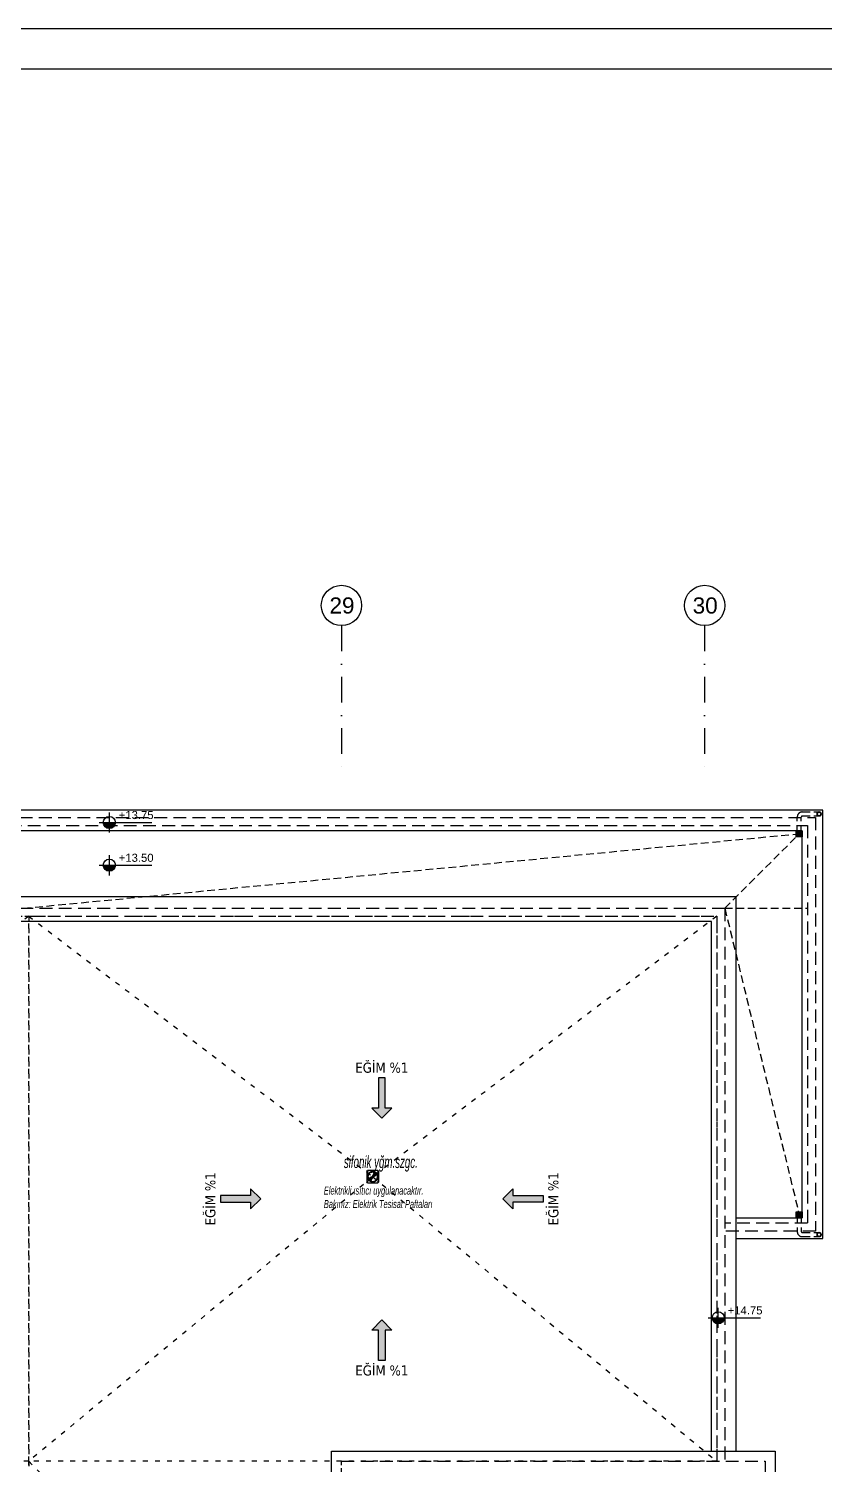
# Model space of a CAD drawing. Header units: centimetres. Extents: x 372964 to 529194, y 28783 to 59011.
# Drawn here: x 399025 to 400996, y 35455 to 39011 of the extents above; entities that cross this region are included whole.
import ezdxf
from ezdxf.enums import TextEntityAlignment as Align

# ---------------------------------------------------------------- set-up
doc = ezdxf.new("R2010")
doc.units = ezdxf.units.CM
for name, pattern in [('ACAD_ISO03W100', [30, 12, -18]), ('DASHDOT', [25.4, 12.7, -6.35, 0, -6.35]), ('HIDDEN', [9.525, 6.35, -3.175])]:
    doc.linetypes.add(name, pattern=pattern)
doc.layers.get('0').update_dxf_attribs({"lineweight": 9})
for name, color, linetype, lineweight in [('0-KRCN-MİMARİ-220526', 8, 'Continuous', 9), ('0-KRCN-SHT-YAZI-ÇAP-PİSSU', 41, 'Continuous', 30), ('0-KRCN-Z-ANTET', 71, 'Continuous', 30), ('0-MEK-SHT-aa YAĞMURSUYUBORUSU-100', 3, 'PISSU_LINE50', 35), ('GEB-BEZUG', 8, 'Continuous', 25)]:
    doc.layers.add(name, color=color, linetype=linetype, lineweight=lineweight)
for name, color, linetype in [('AS_GOR', 8, 'Continuous'), ('AS_OLC_AKS', 8, 'Continuous'), ('AS_SMB_KOT', 8, 'Continuous'), ('AS_TA_HIDDEN', 8, 'HIDDEN'), ('AS_TES_SUZGEC', 171, 'Continuous'), ('AS_YAZI_EGIM', 8, 'Continuous')]:
    doc.layers.add(name, color=color, linetype=linetype)
doc.styles.add('_yazı-50', font='arial.ttf')
doc.styles.add('MUF', font='isocpeur.ttf')
doc.styles.add('TAHOMA', font='tahoma.ttf')
doc.styles.add('ÇAP-2', font='ARIALNBI.TTF')
doc.linetypes.add('PISSU_LINE50', pattern='A,50,-10,["C",MUF,S=10,R=0,X=1,Y=-5],0', length=60)

# ---------------------------------------------------------------- blocks, each defined once
blk = doc.blocks.new('axis baloon')
blk.add_circle((0, 0), 50)
at = {"style": '_yazı-50'}
blk.add_attdef('AXE', text='', height=40, dxfattribs=at).set_placement((0, 0), align=Align.MIDDLE_CENTER)
blk = doc.blocks.new('Aks_P')
at = {"layer": 'AS_OLC_AKS', "linetype": 'DASHDOT', "ltscale": 5}
for points in [[(21720, 750), (21720, 400)], [(22620, 750), (22620, 400)]]:
    blk.add_lwpolyline(points, dxfattribs=at)
at = {"layer": 'AS_OLC_AKS'}
ref = blk.add_blockref('axis baloon', (21720, 800), dxfattribs=at)
ref.add_attrib('AXE', '29', dxfattribs={"layer": '0', "height": 40, "style": '_yazı-50'}).set_placement((21721.3, 800), align=Align.MIDDLE_CENTER)
ref = blk.add_blockref('axis baloon', (22620, 800), dxfattribs=at)
ref.add_attrib('AXE', '30', dxfattribs={"layer": '0', "height": 40, "style": '_yazı-50'}).set_placement((22621.3, 800), align=Align.MIDDLE_CENTER)
blk = doc.blocks.new('STR_R')
at = {"layer": 'AS_TA_HIDDEN', "linetype": 'HIDDEN', "ltscale": 5}
blk.add_line((22550, 50), (22550, -1320), dxfattribs=at)
for points in [[(18850, 50), (18850, 275), (22775, 275), (22775, -750), (22550, -750)], [(18870, 50), (18870, 255), (22755, 255), (22755, -730), (22550, -730)], [(13840, -225), (14375, -225), (14375, 50), (22550, 50)], [(13840, -245), (14395, -245), (14395, 30), (22530, 30), (22530, -1320)]]:
    blk.add_lwpolyline(points, dxfattribs=at)
blk.add_lwpolyline([(21600, -1320), (22650, -1320), (22650, -1750), (21600, -1750)], close=True, dxfattribs=at)
blk = doc.blocks.new('OPK-03-1_RD')
at = {"layer": 'AS_GOR'}
for points in [[(22578, -768), (22793, -768), (22793, 293), (18832, 293), (18832, 78)], [(22578, -717), (22742, -717), (22742, 242), (18883, 242), (18883, 78)], [(22578, -1295), (22578, 78), (14347, 78), (14347, -197), (13868, -197)], [(22517, -1295), (22517, 17), (14408, 17), (14408, -258), (13868, -258)]]:
    blk.add_lwpolyline(points, dxfattribs=at)
blk.add_lwpolyline([(21575, -1775), (21575, -1295), (22675, -1295), (22675, -1775)], close=True, dxfattribs=at)
blk.add_blockref('STR_R', (0, 0))
at = {"layer": 'AS_OLC_AKS'}
blk.add_blockref('Aks_P', (-120, 0), dxfattribs=at)
blk = doc.blocks.new('Einfügepunkt')
at = {"layer": 'GEB-BEZUG'}
for p, q in [((-1, -1), (1, 1)), ((-1, 1), (1, -1))]:
    blk.add_line(p, q, dxfattribs=at)
blk = doc.blocks.new('sifonik-suzgec')
at = {"layer": 'AS_TES_SUZGEC', "ltscale": 25}
for p, q in [((-15, 13), (-13, 15)), ((-15, 13), (-15, -13)), ((-12.9, 0.2), (-13.1, 0)), ((13, 15), (-13, 15)), ((-12.9, 0.2), (-12.2, 0.2)), ((-12.4, 3.5), (-12.6, 3.4)), ((-12.6, 3.4), (-12.5, 3.2)), ((-12.6, 3.4), (-11.9, 3.2)), ((-12.5, 3.2), (-11.8, 3)), ((-12.4, 3.5), (-11.7, 3.3)), ((-12.3, 0), (-12.2, 0.2)), ((-12.2, 0.2), (-11.8, 0.2)), ((-11.9, 3.2), (-11.7, 3.3)), ((-11.8, 3), (-11.9, 3.2)), ((-11.4, 2.9), (-11.8, 3)), ((-11.7, 3.3), (-11.3, 3.2)), ((-10.5, 1.6), (-11.7, 1.7)), ((-11.7, 1.4), (-10.6, 1.2)), ((-11.1, 6.6), (-11.3, 6.5)), ((-11.3, 6.5), (-11.3, 6.3)), ((-11.3, 6.5), (-10.7, 6.2)), ((-11.3, 6.3), (-10.6, 5.9)), ((-11.1, 6.6), (-10.4, 6.2)), ((-11, 4.3), (-9.9, 3.9)), ((-9.8, 4.2), (-10.8, 4.7)), ((-10.7, 6.2), (-10.4, 6.2)), ((-10.6, 5.9), (-10.7, 6.2)), ((-10.3, 5.7), (-10.6, 5.9)), ((-10.6, 1.2), (-10.5, 1.6)), ((-10.4, 6.2), (-10.1, 6.1)), ((-9.9, 3.9), (-9.8, 4.2)), ((-9.5, 7), (-8.5, 6.3)), ((-8.3, 6.6), (-9.3, 7.3)), ((-9.2, 9.2), (-9.2, 9)), ((-9, 9.2), (-9.2, 9.2)), ((-9.2, 9.2), (-8.7, 8.7)), ((-9.2, 9), (-8.7, 8.5)), ((-9, 9.2), (-8.5, 8.7)), ((-8.7, 8.7), (-8.5, 8.7)), ((-8.7, 8.5), (-8.7, 8.7)), ((-8.5, 8.2), (-8.7, 8.5)), ((-8.5, 8.7), (-8.2, 8.5)), ((-8.5, 6.3), (-8.3, 6.6)), ((-7.3, 9.3), (-6.6, 8.3)), ((-6.3, 8.5), (-7, 9.5)), ((-6.5, 11.3), (-6.6, 11.1)), ((-6.6, 11.1), (-6.2, 10.4)), ((-6.6, 8.3), (-6.3, 8.5)), ((-6.5, 11.3), (-6.2, 10.7)), ((-6.3, 11.3), (-6.5, 11.3)), ((-6.3, 11.3), (-5.9, 10.6)), ((-6.2, 10.7), (-5.9, 10.6)), ((-6.2, 10.4), (-6.2, 10.7)), ((-6.1, 10.1), (-6.2, 10.4)), ((-5.9, 10.6), (-5.7, 10.3)), ((-4.7, 10.8), (-4.2, 9.8)), ((-3.9, 9.9), (-4.3, 11)), ((-4.2, 9.8), (-3.9, 9.9)), ((-3.4, 12.6), (-3.5, 12.4)), ((-3.5, 12.4), (-3.3, 11.7)), ((-3.4, 12.6), (-3.2, 11.9)), ((-3.2, 12.5), (-3.4, 12.6)), ((-3.3, 11.7), (-3.2, 11.9)), ((-3.2, 11.3), (-3.3, 11.7)), ((-0.6, 0.6), (-3.3, -1.2)), ((-3.3, -1.3), (-0.5, 0.5)), ((-3.2, 12.5), (-3, 11.8)), ((-3.2, 11.9), (-3, 11.8)), ((-3, 11.8), (-2.9, 11.4)), ((-1.7, 11.7), (-1.6, 10.5)), ((-1.6, 10.5), (-1.2, 10.6)), ((-1.2, 10.6), (-1.4, 11.7)), ((1.8, 4.2), (-0.6, 0.6)), ((-0.6, 0.6), (-0.5, 0.5)), ((-0.5, 0.5), (1.8, 4.1)), ((-0.5, 0.5), (0, 0)), ((0, 13.1), (-0.2, 12.9)), ((-0.2, 12.9), (-0.2, 12.2)), ((-0.2, 12.2), (0, 12.3)), ((-0.2, 11.8), (-0.2, 12.2)), ((0, 13.1), (0, 12.3)), ((0.2, 12.9), (0, 13.1)), ((0, 12.3), (0.2, 12.2)), ((0, 0), (2.6, 2.6)), ((0, 0), (0, 0.2)), ((0.2, 12.9), (0.2, 12.2)), ((0.2, 12.2), (0.2, 11.8)), ((3.3, 1.3), (0.5, -0.5)), ((0.6, -0.6), (3.3, 1.2)), ((1.4, 11.7), (1.2, 10.6)), ((1.2, 10.6), (1.6, 10.5)), ((1.6, 10.5), (1.7, 11.7)), ((1.9, 4.3), (1.8, 4.2)), ((1.8, 4.2), (1.8, 4.1)), ((1.8, 4.2), (1.8, 4.2)), ((1.8, 4.1), (1.8, 4.2)), ((2.6, 2.6), (1.8, 4.2)), ((1.8, 4.1), (2.6, 2.6)), ((3.8, 7.3), (1.9, 4.3)), ((1.9, 4.3), (3.9, 7.2)), ((1.9, 4.2), (1.9, 4.3)), ((1.9, 4.3), (1.9, 4.2)), ((1.9, 4.3), (1.9, 4.3)), ((2.7, 2.7), (1.9, 4.3)), ((1.9, 4.2), (2.7, 2.7)), ((2.6, 2.6), (2.6, 2.6)), ((2.6, 2.6), (2.6, 2.6)), ((2.6, 2.6), (3.3, 1.3)), ((3.3, 1.3), (2.6, 2.6)), ((2.7, 2.7), (7.7, 7.7)), ((2.7, 2.7), (2.7, 2.7)), ((2.7, 2.7), (2.7, 2.7)), ((2.7, 2.7), (3.4, 1.4)), ((3.4, 1.4), (2.7, 2.7)), ((2.9, 11.4), (3, 11.8)), ((3.2, 12.5), (3, 11.8)), ((3, 11.8), (3.2, 11.9)), ((3.4, 12.6), (3.2, 11.9)), ((3.4, 12.6), (3.2, 12.5)), ((3.2, 11.9), (3.3, 11.7)), ((3.3, 11.7), (3.2, 11.3)), ((3.5, 12.4), (3.3, 11.7)), ((3.3, 1.2), (3.5, 1.3)), ((3.3, 1.3), (3.3, 1.3)), ((3.3, 1.2), (3.3, 1.3)), ((3.3, 1.3), (3.3, 1.2)), ((3.5, 12.4), (3.4, 12.6)), ((7.2, 3.9), (3.4, 1.4)), ((3.4, 1.4), (3.4, 1.4)), ((3.5, 1.3), (3.4, 1.4)), ((3.4, 1.4), (3.5, 1.3)), ((3.5, 1.3), (7.3, 3.8)), ((3.8, 7.3), (4.1, 7.7)), ((4.3, 11), (3.9, 9.9)), ((3.9, 9.9), (4.2, 9.8)), ((4.1, 7.7), (5.7, 10.3)), ((4.2, 9.8), (4.7, 10.8)), ((5.7, 10.3), (5.9, 10.5)), ((6.3, 11.3), (5.9, 10.5)), ((5.9, 10.5), (6.1, 10.6)), ((6.5, 11.3), (6.1, 10.6)), ((6.1, 10.6), (6.2, 10.3)), ((6.2, 10.3), (6.1, 10.1)), ((6.6, 11.1), (6.2, 10.3)), ((6.5, 11.3), (6.3, 11.3)), ((6.6, 11.1), (6.5, 11.3)), ((6.6, 9.8), (6.8, 9.9)), ((7.2, 9.3), (7.4, 9.5)), ((7.7, 4.1), (7.3, 3.8)), ((7.7, 9.2), (7.6, 9.1)), ((7.7, 7.7), (8.6, 8.6)), ((7.7, 4.1), (10.3, 5.7)), ((10.3, 5.8), (7.9, 4.3)), ((8.2, 8.5), (8.4, 8.6)), ((9, 9.2), (8.4, 8.6)), ((8.4, 8.6), (8.6, 8.6)), ((8.6, 8.4), (8.5, 8.2)), ((9.2, 9.2), (8.6, 8.6)), ((9.2, 9), (8.6, 8.4)), ((8.6, 8.6), (8.6, 8.4)), ((9.2, 9.2), (9, 9.2)), ((9.1, 7.6), (9.2, 7.7)), ((9.2, 9), (9.2, 9.2)), ((9.3, 7.2), (9.5, 7.4)), ((9.9, 6.8), (9.8, 6.6)), ((10.1, 6.1), (10.3, 6.2)), ((11.1, 6.6), (10.3, 6.2)), ((10.3, 6.2), (10.6, 6.1)), ((10.5, 6), (10.3, 5.8)), ((10.3, 5.7), (10.5, 5.9)), ((10.3, 5.8), (10.3, 5.7)), ((11.3, 6.3), (10.5, 5.9)), ((10.6, 6.1), (10.5, 6)), ((10.5, 5.9), (10.5, 6)), ((11.3, 6.5), (10.6, 6.1)), ((11.3, 6.5), (11.1, 6.6)), ((11.3, 6.3), (11.3, 6.5)), ((11.7, 3.3), (11.3, 3.2)), ((11.4, 2.9), (11.8, 3)), ((12.4, 3.5), (11.7, 3.3)), ((11.9, 3.2), (11.7, 3.3)), ((11.8, 3), (11.9, 3.2)), ((12.5, 3.2), (11.8, 3)), ((12.2, 0.2), (11.8, 0.2)), ((12.6, 3.4), (11.9, 3.2)), ((12.3, 0), (12.2, 0.2)), ((12.9, 0.2), (12.2, 0.2)), ((12.6, 3.4), (12.4, 3.5)), ((12.5, 3.2), (12.6, 3.4)), ((13.1, 0), (12.9, 0.2)), ((13, 15), (15, 13)), ((15, -13), (15, 13)), ((-13, -15), (-15, -13)), ((-13.1, 0), (-12.9, -0.2)), ((-13.1, 0), (-12.3, 0)), ((-13, -15), (13, -15)), ((-12.9, -0.2), (-12.2, -0.2)), ((-12.5, -3.2), (-12.6, -3.4)), ((-12.6, -3.4), (-11.9, -3.2)), ((-12.6, -3.4), (-12.4, -3.5)), ((-12.5, -3.2), (-11.8, -3)), ((-12.4, -3.5), (-11.7, -3.3)), ((-12.2, -0.2), (-12.3, 0)), ((-11.8, -0.2), (-12.2, -0.2)), ((-11.9, -3.2), (-11.8, -3)), ((-11.7, -3.3), (-11.9, -3.2)), ((-11.8, -3), (-11.4, -2.9)), ((-10.6, -1.2), (-11.7, -1.4)), ((-11.7, -1.7), (-10.5, -1.6)), ((-11.3, -3.2), (-11.7, -3.3)), ((-11.3, -6.3), (-10.5, -5.9)), ((-11.3, -6.5), (-10.6, -6.1)), ((-11.3, -6.3), (-11.3, -6.5)), ((-11.3, -6.5), (-11.1, -6.6)), ((-11.1, -6.6), (-10.3, -6.2)), ((-9.9, -3.9), (-11, -4.3)), ((-10.8, -4.7), (-9.8, -4.2)), ((-10.5, -1.6), (-10.6, -1.2)), ((-10.6, -6.1), (-10.5, -5.9)), ((-10.3, -6.2), (-10.6, -6.1)), ((-10.5, -5.9), (-10.3, -5.7)), ((-10.3, -5.7), (-7.7, -4.1)), ((-10.1, -6.1), (-10.3, -6.2)), ((-9.8, -4.2), (-9.9, -3.9)), ((-9.9, -6.8), (-9.8, -6.6)), ((-9.3, -7.2), (-9.5, -7.4)), ((-9.1, -7.6), (-9.2, -7.7)), ((-9.2, -9), (-8.6, -8.4)), ((-9.2, -9.2), (-8.6, -8.6)), ((-9.2, -9), (-9.2, -9.2)), ((-9.2, -9.2), (-9, -9.2)), ((-9, -9.2), (-8.4, -8.6)), ((-8.6, -8.6), (-7.7, -7.7)), ((-8.6, -8.4), (-8.5, -8.2)), ((-8.6, -8.6), (-8.6, -8.4)), ((-8.4, -8.6), (-8.6, -8.6)), ((-8.2, -8.5), (-8.4, -8.6)), ((-7.7, -7.7), (-2.7, -2.7)), ((-7.7, -4.1), (-7.3, -3.8)), ((-7.7, -9.2), (-7.6, -9.1)), ((-7.2, -9.3), (-7.4, -9.5)), ((-3.5, -1.3), (-7.3, -3.8)), ((-7.3, -3.9), (-3.4, -1.4)), ((-6.6, -9.8), (-6.8, -9.9)), ((-6.6, -11.1), (-6.2, -10.3)), ((-6.6, -11.1), (-6.5, -11.3)), ((-6.5, -11.3), (-6.1, -10.6)), ((-6.5, -11.3), (-6.3, -11.3)), ((-6.3, -11.3), (-5.9, -10.5)), ((-6.2, -10.3), (-6.1, -10.1)), ((-6.1, -10.6), (-6.2, -10.3)), ((-6, -10.5), (-6.1, -10.6)), ((-5.8, -10.3), (-6, -10.5)), ((-6, -10.5), (-5.9, -10.5)), ((-5.9, -10.5), (-5.7, -10.3)), ((-4.3, -7.9), (-5.8, -10.3)), ((-5.7, -10.3), (-5.8, -10.3)), ((-5.7, -10.3), (-4.1, -7.7)), ((-3.8, -7.3), (-4.1, -7.7)), ((-1.9, -4.3), (-3.9, -7.3)), ((-3.8, -7.3), (-1.9, -4.3)), ((-3.3, -1.2), (-3.5, -1.3)), ((-3.5, -1.3), (-3.4, -1.4)), ((-3.4, -1.4), (-3.5, -1.3)), ((-3.5, -12.4), (-3.3, -11.7)), ((-3.5, -12.4), (-3.4, -12.6)), ((-3.4, -1.4), (-3.4, -1.4)), ((-2.7, -2.7), (-3.4, -1.4)), ((-3.4, -1.4), (-2.7, -2.7)), ((-3.4, -12.6), (-3.2, -11.9)), ((-3.4, -12.6), (-3.2, -12.5)), ((-3.3, -1.3), (-3.3, -1.2)), ((-3.3, -1.2), (-3.3, -1.3)), ((-3.3, -1.3), (-3.3, -1.3)), ((-2.6, -2.6), (-3.3, -1.3)), ((-3.3, -1.3), (-2.6, -2.6)), ((-3.2, -11.3), (-3.3, -11.7)), ((-3.3, -11.7), (-3.2, -11.9)), ((-3.2, -11.9), (-3, -11.8)), ((-3.2, -12.5), (-3, -11.8)), ((-3, -11.8), (-2.9, -11.4)), ((-2.7, -2.7), (-2.7, -2.7)), ((-2.7, -2.7), (-1.9, -4.3)), ((-1.9, -4.2), (-2.7, -2.7)), ((-2.7, -2.7), (-2.7, -2.7)), ((-2.6, -2.6), (0, 0)), ((-2.6, -2.6), (-2.6, -2.6)), ((-2.6, -2.6), (-1.8, -4.2)), ((-1.8, -4.1), (-2.6, -2.6)), ((-2.6, -2.6), (-2.6, -2.6)), ((-1.9, -4.3), (-1.8, -4.2)), ((-1.9, -4.2), (-1.9, -4.3)), ((-1.9, -4.3), (-1.9, -4.2)), ((-1.9, -4.3), (-1.9, -4.3)), ((0.5, -0.5), (-1.8, -4.1)), ((-1.8, -4.2), (0.6, -0.6)), ((-1.8, -4.2), (-1.8, -4.1)), ((-1.8, -4.1), (-1.8, -4.2)), ((-1.8, -4.2), (-1.8, -4.2)), ((0, 0), (-0.3, 0)), ((-0.2, -11.8), (-0.2, -12.2)), ((-0.2, -12.2), (0, -12.3)), ((-0.2, -12.9), (-0.2, -12.2)), ((-0.2, -12.9), (0, -13.1)), ((0, 0), (0.5, -0.5)), ((0, 0), (0.2, 0)), ((0, 0), (0, -0.3)), ((0, -12.3), (0.2, -12.2)), ((0, -13.1), (0, -12.3)), ((0, -13.1), (0.2, -12.9)), ((0.2, -12.2), (0.2, -11.8)), ((0.2, -12.9), (0.2, -12.2)), ((0.6, -0.6), (0.5, -0.5)), ((2.9, -11.4), (3, -11.8)), ((3, -11.8), (3.2, -11.9)), ((3.2, -12.5), (3, -11.8)), ((3.3, -11.7), (3.2, -11.3)), ((3.2, -11.9), (3.3, -11.7)), ((3.4, -12.6), (3.2, -11.9)), ((3.2, -12.5), (3.4, -12.6)), ((3.5, -12.4), (3.3, -11.7)), ((3.4, -12.6), (3.5, -12.4)), ((5.7, -10.3), (5.9, -10.6)), ((5.9, -10.6), (6.2, -10.7)), ((6.3, -11.3), (5.9, -10.6)), ((6.2, -10.4), (6.1, -10.1)), ((6.2, -10.7), (6.2, -10.4)), ((6.6, -11.1), (6.2, -10.4)), ((6.5, -11.3), (6.2, -10.7)), ((6.3, -11.3), (6.5, -11.3)), ((6.5, -11.3), (6.6, -11.1)), ((8.2, -8.5), (8.5, -8.7)), ((8.7, -8.5), (8.5, -8.2)), ((8.5, -8.7), (8.7, -8.7)), ((9, -9.2), (8.5, -8.7)), ((8.7, -8.7), (8.7, -8.5)), ((9.2, -9), (8.7, -8.5)), ((9.2, -9.2), (8.7, -8.7)), ((9, -9.2), (9.2, -9.2)), ((9.2, -9.2), (9.2, -9)), ((10.1, -6.1), (10.4, -6.2)), ((10.6, -5.9), (10.3, -5.7)), ((10.4, -6.2), (10.7, -6.2)), ((11.1, -6.6), (10.4, -6.2)), ((10.7, -6.2), (10.6, -5.9)), ((11.3, -6.3), (10.6, -5.9)), ((11.3, -6.5), (10.7, -6.2)), ((11.1, -6.6), (11.3, -6.5)), ((11.3, -3.2), (11.7, -3.3)), ((11.3, -6.5), (11.3, -6.3)), ((11.8, -3), (11.4, -2.9)), ((11.7, -3.3), (11.9, -3.2)), ((12.4, -3.5), (11.7, -3.3)), ((11.8, -0.2), (12.2, -0.2)), ((11.9, -3.2), (11.8, -3)), ((12.5, -3.2), (11.8, -3)), ((12.6, -3.4), (11.9, -3.2)), ((12.2, -0.2), (12.3, 0)), ((12.9, -0.2), (12.2, -0.2)), ((13.1, 0), (12.3, 0)), ((12.4, -3.5), (12.6, -3.4)), ((12.6, -3.4), (12.5, -3.2)), ((12.9, -0.2), (13.1, 0)), ((15, -13), (13, -15))]:
    blk.add_line(p, q, dxfattribs=at)
for centre, radius in [((0, 0), 13.1), ((-12.5, 12.5), 0.3), ((12.5, 12.5), 0.3), ((-12.5, -12.5), 0.3), ((12.5, -12.5), 0.3)]:
    blk.add_circle(centre, radius, dxfattribs=at)
for centre, radius, start, end in [((0, 0), 12.9, 165.8007, 179.1993), ((0, 0), 12.6, 165.8198, 179.1802), ((0, 0), 12.9, 150.8007, 164.1993), ((0, 0), 12.6, 150.8198, 164.1802), ((0, 0), 12.1, 165.8539, 179.1461), ((0, 0), 12, 165.8607, 179.1393), ((0, 0), 11.8, 165.8753, 179.1247), ((0, 0), 11.8, 171.6247, 173.3753), ((0, 0), 12.1, 150.8539, 164.1461), ((0, 0), 12, 150.8607, 164.1393), ((0, 0), 11.8, 150.8753, 164.1247), ((0, 0), 12.9, 135.8007, 149.1993), ((0, 0), 11.8, 156.6247, 158.3753), ((0, 0), 12.6, 135.8198, 149.1802), ((0, 0), 12.1, 135.8539, 149.1461), ((0, 0), 12, 135.8607, 149.1393), ((0, 0), 11.8, 135.8753, 149.1247), ((0, 0), 11.8, 141.6247, 143.3753), ((0, 0), 12.9, 120.8007, 134.1993), ((0, 0), 12.6, 120.8198, 134.1802), ((0, 0), 12.1, 120.8539, 134.1461), ((0, 0), 12, 120.8607, 134.1393), ((0, 0), 11.8, 120.8753, 134.1247), ((0, 0), 11.8, 126.6247, 128.3753), ((0, 0), 12.9, 105.8007, 119.1993), ((0, 0), 12.6, 105.8198, 119.1802), ((0, 0), 12.1, 105.8539, 119.1461), ((0, 0), 12, 105.8607, 119.1393), ((0, 0), 11.8, 105.8753, 119.1247), ((0, 0), 11.8, 111.6247, 113.3753), ((0, 0), 12.9, 90.8007, 104.1993), ((0, 0), 12.6, 90.8198, 104.1802), ((0, 0), 12.1, 90.8539, 104.1461), ((0, 0), 12, 90.8607, 104.1393), ((0, 0), 11.8, 90.8753, 104.1247), ((0, 0), 11.8, 96.6247, 98.3753), ((0, 0), 12.9, 75.8007, 89.1993), ((0, 0), 12.6, 75.8198, 89.1802), ((0, 0), 12.1, 75.8539, 89.1461), ((0, 0), 12, 75.8607, 89.1393), ((0, 0), 11.8, 75.8753, 89.1247), ((0, 0), 11.8, 81.6247, 83.3753), ((0, 0), 11.8, 60.8753, 74.1247), ((0, 0), 12.1, 60.8539, 74.1461), ((0, 0), 12, 60.8607, 74.1393), ((0, 0), 12.6, 60.8198, 74.1802), ((0, 0), 12.9, 60.8007, 74.1993), ((5.9, 5.9), 2.58, 45, 135.7807), ((0, 0), 11.8, 66.6247, 68.3753), ((0, 0), 11.8, 45.8753, 59.1247), ((0, 0), 12.1, 45.8539, 59.1461), ((0, 0), 12, 55.6693, 59.1393), ((0, 0), 12.6, 45.8198, 59.1802), ((0, 0), 12.9, 45.8007, 59.1993), ((0, 0), 12, 52.1808, 55.6693), ((0, 0), 12, 45.8607, 50.069), ((5.9, 5.9), 2.58, 321.1789, 45), ((5.9, 5.9), 2.58, 314.2193, 321.1789), ((0, 0), 11.8, 30.8753, 44.1247), ((0, 0), 12, 39.931, 44.1393), ((0, 0), 12.1, 30.8539, 44.1461), ((0, 0), 12.6, 30.8198, 44.1802), ((0, 0), 12.9, 30.8007, 44.1993), ((0, 0), 12, 34.3307, 37.8192), ((0, 0), 12, 30.8607, 34.3307), ((0, 0), 11.8, 15.8753, 29.1247), ((0, 0), 12, 15.8607, 29.1393), ((0, 0), 12.1, 15.8539, 29.1461), ((0, 0), 12.6, 15.8198, 29.1802), ((0, 0), 12.9, 15.8007, 29.1993), ((0, 0), 11.8, 0.8753, 14.1247), ((0, 0), 12, 0.8607, 14.1393), ((0, 0), 12.1, 0.8539, 14.1461), ((0, 0), 12.6, 0.8198, 14.1802), ((0, 0), 12.9, 0.8007, 14.1993), ((0, 0), 12.9, 180.8007, 194.1993), ((0, 0), 12.6, 180.8198, 194.1802), ((0, 0), 12.9, 195.8007, 209.1993), ((0, 0), 12.1, 180.8539, 194.1461), ((0, 0), 12.6, 195.8198, 209.1802), ((0, 0), 12, 180.8607, 194.1393), ((0, 0), 11.8, 180.8753, 194.1247), ((0, 0), 11.8, 186.6247, 188.3753), ((0, 0), 12.1, 195.8539, 209.1461), ((0, 0), 12, 195.8607, 209.1393), ((0, 0), 11.8, 195.8753, 209.1247), ((0, 0), 12.9, 210.8007, 224.1993), ((0, 0), 11.8, 201.6247, 203.3753), ((0, 0), 12.6, 210.8198, 224.1802), ((0, 0), 12.1, 210.8539, 224.1461), ((0, 0), 12, 210.8607, 214.3307), ((0, 0), 11.8, 210.8753, 224.1247), ((0, 0), 12, 214.3307, 217.8192), ((0, 0), 12, 219.931, 224.1393), ((0, 0), 12.9, 225.8007, 239.1993), ((0, 0), 12.6, 225.8198, 239.1802), ((-5.9, -5.9), 2.58, 134.2193, 225), ((0, 0), 12, 225.8607, 230.069), ((0, 0), 12.1, 225.8539, 239.1461), ((0, 0), 11.8, 225.8753, 239.1247), ((-5.9, -5.9), 2.58, 225, 308.8211), ((0, 0), 12, 232.1808, 235.6693), ((0, 0), 12, 235.6693, 239.1393), ((0, 0), 12.9, 240.8007, 254.1993), ((0, 0), 12.6, 240.8198, 254.1802), ((0, 0), 12.1, 240.8539, 254.1461), ((0, 0), 12, 240.8607, 254.1393), ((0, 0), 11.8, 240.8753, 254.1247), ((-5.9, -5.9), 2.58, 308.8211, 315.7807), ((0, 0), 12.9, 255.8007, 269.1993), ((0, 0), 12.6, 255.8198, 269.1802), ((0, 0), 12.1, 255.8539, 269.1461), ((0, 0), 11.8, 255.8753, 269.1247), ((0, 0), 12, 255.8607, 269.1393), ((0, 0), 11.8, 270.8753, 284.1247), ((0, 0), 12, 270.8607, 284.1393), ((0, 0), 12.1, 270.8539, 284.1461), ((0, 0), 12.6, 270.8198, 284.1802), ((0, 0), 12.9, 270.8007, 284.1993), ((0, 0), 11.8, 285.8753, 299.1247), ((0, 0), 12, 285.8607, 299.1393), ((0, 0), 12.1, 285.8539, 299.1461), ((0, 0), 12.6, 285.8198, 299.1802), ((0, 0), 12.9, 285.8007, 299.1993), ((0, 0), 11.8, 300.8753, 314.1247), ((0, 0), 12, 300.8607, 314.1393), ((0, 0), 12.1, 300.8539, 314.1461), ((0, 0), 12.6, 300.8198, 314.1802), ((0, 0), 12.9, 300.8007, 314.1993), ((0, 0), 11.8, 315.8753, 329.1247), ((0, 0), 12, 315.8607, 329.1393), ((0, 0), 12.1, 315.8539, 329.1461), ((0, 0), 12.6, 315.8198, 329.1802), ((0, 0), 12.9, 315.8007, 329.1993), ((0, 0), 11.8, 330.8753, 344.1247), ((0, 0), 12, 330.8607, 344.1393), ((0, 0), 12.1, 330.8539, 344.1461), ((0, 0), 12.6, 330.8198, 344.1802), ((0, 0), 12.9, 330.8007, 344.1993), ((0, 0), 11.8, 345.8753, 359.1247), ((0, 0), 12, 345.8607, 359.1393), ((0, 0), 12.1, 345.8539, 359.1461), ((0, 0), 12.6, 345.8198, 359.1802), ((0, 0), 12.9, 345.8007, 359.1993)]:
    blk.add_arc(centre, radius, start, end, dxfattribs=at)
for points, knots in [([(7.7, 7.7), (7.6, 7.8), (7.5, 7.9), (7.1, 8.2), (6.8, 8.3), (6.2, 8.4), (5.9, 8.5), (5.6, 8.4), (5.4, 8.4), (5.2, 8.3), (4.7, 8.2), (4.6, 8.1), (4.3, 7.9), (4.1, 7.7), (3.9, 7.5), (3.9, 7.4), (3.8, 7.3)], [-0.783062, -0.783062, -0.783062, -0.783062, -0.634163, -0.634163, -0.192454, -0.192454, 0.106051, 0.106051, 0.106051, 0.404556, 0.404556, 0.625445, 0.625445, 0.846335, 0.846335, 0.994853, 0.994853, 0.994853, 0.994853]), ([(3.8, 7.3), (3.8, 7.3), (3.8, 7.3), (3.8, 7.3), (3.8, 7.3), (3.8, 7.3)], [0.994853329, 0.994853329, 0.994853329, 0.994853329, 0.995833954, 0.995833954, 0.996814579, 0.996814579, 0.996814579, 0.996814579]), ([(3.9, 7.3), (3.9, 7.4), (4, 7.5), (4.2, 7.7), (4.3, 7.8), (4.6, 8), (4.8, 8.1), (5.2, 8.3), (5.4, 8.3), (5.7, 8.4), (5.9, 8.4), (6.1, 8.4), (6.7, 8.3), (7.1, 8.1), (7.5, 7.8), (7.6, 7.7), (7.7, 7.7)], [-0.994853, -0.994853, -0.994853, -0.994853, -0.846335, -0.846335, -0.625445, -0.625445, -0.404556, -0.404556, -0.106051, -0.106051, -0.106051, 0.192454, 0.192454, 0.634163, 0.634163, 0.784802, 0.784802, 0.784802, 0.784802]), ([(3.9, 7.2), (3.9, 7.2), (3.9, 7.2), (3.9, 7.3), (3.9, 7.3), (3.9, 7.3)], [-0.996814579, -0.996814579, -0.996814579, -0.996814579, -0.995833954, -0.995833954, -0.994853329, -0.994853329, -0.994853329, -0.994853329]), ([(7.7, 7.7), (7.7, 7.6), (7.8, 7.5), (8, 7.2), (8.1, 7.1), (8.2, 6.7), (8.3, 6.6), (8.4, 6.1), (8.4, 5.9), (8.4, 5.7), (8.3, 5.4), (8.3, 5.2), (8, 4.6), (7.8, 4.3), (7.5, 4), (7.4, 3.9), (7.3, 3.9)], [2.356791, 2.356791, 2.356791, 2.356791, 2.50743, 2.50743, 2.728284, 2.728284, 2.949139, 2.949139, 3.247644, 3.247644, 3.247644, 3.546149, 3.546149, 3.987927, 3.987927, 4.136446, 4.136446, 4.136446, 4.136446]), ([(7.3, 3.8), (7.4, 3.9), (7.5, 3.9), (7.9, 4.3), (8.1, 4.6), (8.3, 5.2), (8.4, 5.4), (8.4, 5.6), (8.5, 5.9), (8.4, 6.2), (8.4, 6.6), (8.3, 6.8), (8.2, 7.1), (8.1, 7.3), (7.9, 7.5), (7.8, 7.6), (7.7, 7.7)], [-4.136446, -4.136446, -4.136446, -4.136446, -3.987927, -3.987927, -3.546149, -3.546149, -3.247644, -3.247644, -3.247644, -2.949139, -2.949139, -2.728284, -2.728284, -2.50743, -2.50743, -2.358531, -2.358531, -2.358531, -2.358531]), ([(7.7, 7.7), (7.7, 7.7), (7.7, 7.7), (7.7, 7.7), (7.7, 7.7), (7.7, 7.7)], [-0.1161431, -0.1161431, -0.1161431, -0.1161431, -0.0580714, -0.0580714, 0, 0, 0, 0]), ([(-7.3, -3.8), (-7.4, -3.9), (-7.5, -3.9), (-7.9, -4.3), (-8.1, -4.6), (-8.3, -5.2), (-8.4, -5.4), (-8.4, -5.6), (-8.5, -5.9), (-8.4, -6.2), (-8.4, -6.6), (-8.3, -6.8), (-8.2, -7.1), (-8.1, -7.3), (-7.9, -7.5), (-7.8, -7.6), (-7.7, -7.7)], [-4.136446, -4.136446, -4.136446, -4.136446, -3.987927, -3.987927, -3.546149, -3.546149, -3.247644, -3.247644, -3.247644, -2.949139, -2.949139, -2.728284, -2.728284, -2.50743, -2.50743, -2.358531, -2.358531, -2.358531, -2.358531]), ([(-7.7, -7.7), (-7.7, -7.6), (-7.8, -7.5), (-8, -7.2), (-8.1, -7.1), (-8.2, -6.7), (-8.3, -6.6), (-8.4, -6.1), (-8.4, -5.9), (-8.4, -5.7), (-8.3, -5.4), (-8.3, -5.2), (-8, -4.6), (-7.8, -4.3), (-7.5, -4), (-7.4, -3.9), (-7.3, -3.9)], [2.356791, 2.356791, 2.356791, 2.356791, 2.50743, 2.50743, 2.728284, 2.728284, 2.949139, 2.949139, 3.247644, 3.247644, 3.247644, 3.546149, 3.546149, 3.987927, 3.987927, 4.136446, 4.136446, 4.136446, 4.136446]), ([(-7.7, -7.7), (-7.6, -7.8), (-7.5, -7.9), (-7.1, -8.2), (-6.8, -8.3), (-6.2, -8.4), (-5.9, -8.5), (-5.6, -8.4), (-5.4, -8.4), (-5.2, -8.3), (-4.7, -8.2), (-4.6, -8.1), (-4.3, -7.9), (-4.1, -7.7), (-3.9, -7.5), (-3.9, -7.4), (-3.8, -7.3)], [-0.783062, -0.783062, -0.783062, -0.783062, -0.634163, -0.634163, -0.192454, -0.192454, 0.106051, 0.106051, 0.106051, 0.404556, 0.404556, 0.625445, 0.625445, 0.846335, 0.846335, 0.994853, 0.994853, 0.994853, 0.994853]), ([(-3.9, -7.3), (-3.9, -7.4), (-4, -7.5), (-4.2, -7.7), (-4.3, -7.8), (-4.6, -8), (-4.8, -8.1), (-5.2, -8.3), (-5.4, -8.3), (-5.7, -8.4), (-5.9, -8.4), (-6.1, -8.4), (-6.7, -8.3), (-7.1, -8.1), (-7.5, -7.8), (-7.6, -7.7), (-7.7, -7.7)], [-0.994853, -0.994853, -0.994853, -0.994853, -0.846335, -0.846335, -0.625445, -0.625445, -0.404556, -0.404556, -0.106051, -0.106051, -0.106051, 0.192454, 0.192454, 0.634163, 0.634163, 0.784802, 0.784802, 0.784802, 0.784802]), ([(-7.7, -7.7), (-7.7, -7.7), (-7.7, -7.7), (-7.7, -7.7), (-7.7, -7.7), (-7.7, -7.7)], [0, 0, 0, 0, 0.0580714, 0.0580714, 0.1161431, 0.1161431, 0.1161431, 0.1161431]), ([(-3.9, -7.3), (-3.9, -7.3), (-3.9, -7.3), (-3.9, -7.3), (-3.9, -7.3), (-3.9, -7.3)], [-0.996814579, -0.996814579, -0.996814579, -0.996814579, -0.995833954, -0.995833954, -0.994853329, -0.994853329, -0.994853329, -0.994853329]), ([(-3.8, -7.3), (-3.8, -7.3), (-3.8, -7.3), (-3.8, -7.3), (-3.8, -7.3), (-3.8, -7.3)], [0.994853329, 0.994853329, 0.994853329, 0.994853329, 0.995833954, 0.995833954, 0.996814579, 0.996814579, 0.996814579, 0.996814579])]:
    blk.add_open_spline(points, degree=3, knots=knots, dxfattribs=at)
for points in [[(7.3, 3.9), (7.3, 3.9), (7.2, 3.9), (7.2, 3.9)], [(7.3, 3.8), (7.3, 3.8), (7.3, 3.8), (7.3, 3.8)], [(-7.3, -3.8), (-7.3, -3.8), (-7.3, -3.8), (-7.3, -3.8)], [(-7.3, -3.9), (-7.3, -3.9), (-7.3, -3.9), (-7.3, -3.9)]]:
    blk.add_open_spline(points, degree=3, dxfattribs=at)
at = {"ltscale": 25, "xscale": 0.1000000000000008, "yscale": 0.1000000000000008, "zscale": 0.1000000000000008}
blk.add_blockref('Einfügepunkt', (0, 0), dxfattribs=at)
at = {"layer": '0-KRCN-SHT-YAZI-ÇAP-PİSSU', "insert": (-71.5, 51.4), "char_height": 30, "width": 490.477, "attachment_point": 1, "style": 'ÇAP-2'}
blk.add_mtext('{\\W0.7;sifonik yğm.szgc.}', dxfattribs=at)
blk = doc.blocks.new('*U193')
at = {"transparency": 33554559}
blk.add_hatch(color=256, dxfattribs=at).paths.add_polyline_path([(0, 0), (25, -25), (8.5, -25), (8.5, -100), (-8.5, -100), (-8.5, -25), (-25, -25)])
at = {"linetype": 'Continuous'}
blk.add_lwpolyline([(0, 0), (25, -25), (8.5, -25), (8.5, -100), (-8.5, -100), (-8.5, -25), (-25, -25)], close=True, dxfattribs=at)
at = {"linetype": 'Continuous', "style": 'TAHOMA'}
blk.add_attdef('EGIM', text='', height=25, dxfattribs=at).set_placement((0, -125), align=Align.MIDDLE_CENTER)
blk = doc.blocks.new('*U194')
at = {"transparency": 33554559}
blk.add_hatch(color=256, dxfattribs=at).paths.add_polyline_path([(0, 0), (25, 25), (25, 8.5), (100, 8.5), (100, -8.5), (25, -8.5), (25, -25)])
at = {"linetype": 'Continuous'}
blk.add_lwpolyline([(0, 0), (25, 25), (25, 8.5), (100, 8.5), (100, -8.5), (25, -8.5), (25, -25)], close=True, dxfattribs=at)
at = {"linetype": 'Continuous', "style": 'TAHOMA'}
blk.add_attdef('EGIM', text='', height=25, rotation=90, dxfattribs=at).set_placement((125, 0), align=Align.MIDDLE_CENTER)
blk = doc.blocks.new('*U195')
at = {"transparency": 33554559}
blk.add_hatch(color=256, dxfattribs=at).paths.add_polyline_path([(0, 0), (25, 25), (8.5, 25), (8.5, 100), (-8.5, 100), (-8.5, 25), (-25, 25)])
at = {"linetype": 'Continuous'}
blk.add_lwpolyline([(0, 0), (25, 25), (8.5, 25), (8.5, 100), (-8.5, 100), (-8.5, 25), (-25, 25)], close=True, dxfattribs=at)
at = {"linetype": 'Continuous', "style": 'TAHOMA'}
blk.add_attdef('EGIM', text='', height=25, dxfattribs=at).set_placement((0, 125), align=Align.MIDDLE_CENTER)
blk = doc.blocks.new('*U196')
at = {"transparency": 33554559}
blk.add_hatch(color=256, dxfattribs=at).paths.add_polyline_path([(0, 0), (-25, 25), (-25, 8.5), (-100, 8.5), (-100, -8.5), (-25, -8.5), (-25, -25)])
at = {"linetype": 'Continuous'}
blk.add_lwpolyline([(0, 0), (-25, 25), (-25, 8.5), (-100, 8.5), (-100, -8.5), (-25, -8.5), (-25, -25)], close=True, dxfattribs=at)
at = {"linetype": 'Continuous', "style": 'TAHOMA'}
blk.add_attdef('EGIM', text='', height=25, rotation=90, dxfattribs=at).set_placement((-125, 0), align=Align.MIDDLE_CENTER)
blk = doc.blocks.new('SIFONIK SISTEM CATI SUZGEC YERLESIMI')
at = {"layer": 'AS_YAZI_EGIM', "linetype": 'ACAD_ISO03W100'}
for points in [[(19925, 0), (18175, 0), (18175, 1350), (19925, 1350)], [(19925, 1350), (21630, 1350), (21630, 0), (19925, 0)], [(19925, 0), (18175, 0), (18175, -1720), (19925, -1720)], [(20700, -430), (20700, 0), (19925, 0), (19925, -1720), (21455, -1720), (21455, -430)]]:
    blk.add_lwpolyline(points, close=True, dxfattribs=at)
for points in [[(19925, 1350), (19050, 705), (18175, 0)], [(19925, 1350), (20777.5, 705), (21630, 0)], [(21630, 1350), (20777.5, 705), (19925, 0)], [(19925, 0), (20777.5, -860), (21455, -1720)]]:
    blk.add_lwpolyline(points, dxfattribs=at)
blk.add_blockref('sifonik-suzgec', (20777.5, 705.1))
at = {"layer": 'AS_YAZI_EGIM'}
for name, p in [('*U195', (20800, 850)), ('*U196', (20500, 650)), ('*U194', (21100, 650)), ('*U193', (20800, 350))]:
    blk.add_blockref(name, p, dxfattribs=at).add_auto_attribs({'EGIM': 'EĞİM %1'})
blk = doc.blocks.new('kot01')
at = {"layer": 'AS_SMB_KOT'}
h = blk.add_hatch(color=8, dxfattribs=at)
edge = h.paths.add_edge_path()
edge.add_arc((0, 0), 0.3, 180, 360)
edge.add_line((0.3, 0), (-0.3, 0))
for p, q in [((-0.5, 0), (2.1, 0)), ((0, -0.5), (0, 0.5))]:
    blk.add_line(p, q, dxfattribs=at)
blk.add_circle((0, 0), 0.3, dxfattribs=at)
at = {"layer": 'AS_SMB_KOT', "style": '_yazı-50'}
for tag, p in [('INCE', (0.434, 0.1)), ('KABA', (0.434, -0.5))]:
    blk.add_attdef(tag, p, '', height=0.4, dxfattribs=at)
blk = doc.blocks.new('catı suzgec tip')
for p, q in [((-6.5, 6.5), (6.5, 6.5)), ((-6.5, -6.5), (-6.5, 6.5)), ((-6.5, 4), (6.5, 4)), ((-6.5, 2), (6.5, 2)), ((-6.5, 0), (6.5, 0)), ((6.5, 6.5), (6.5, -6.5)), ((-6.5, -2), (6.5, -2)), ((-6.5, -4), (6.5, -4)), ((6.5, -6.5), (-6.5, -6.5))]:
    blk.add_line(p, q)
blk.add_lwpolyline([(-7.5, 7.5), (7.5, 7.5), (7.5, -7.5), (-7.5, -7.5)], close=True)
blk = doc.blocks.new('catı yagmur inis tip')
at = {"linetype": 'ByBlock'}
for radius in [5, 4.5]:
    blk.add_circle((0, 0), radius, dxfattribs=at)
blk = doc.blocks.new('G$CBC016F8E')
at = {"layer": 'AS_TES_SUZGEC', "linetype": 'HIDDEN', "ltscale": 3}
for points in [[(-3634.8, -3614.5), (-3634.8, -3575.5, -0.414214), (-3622.3, -3563), (-3580.8, -3563)], [(-3624.8, -3614.5), (-3624.8, -3575.5, -0.414214), (-3622.3, -3573), (-3580.8, -3573)], [(-3634.8, -4563.5), (-3634.8, -4602.5, 0.414214), (-3622.3, -4615), (-3580.8, -4615)], [(-3624.8, -4563.5), (-3624.8, -4602.5, 0.414214), (-3622.3, -4605), (-3580.8, -4605)]]:
    blk.add_lwpolyline(points, format="xyb", dxfattribs=at)
for points in [[(-5551.8, -3801.5), (-3629.8, -3617)], [(-3814.3, -3801.5), (-3629.8, -3617)], [(-3814.3, -3801.5), (-3609.3, -3801.5)], [(-3814.3, -3801.5), (-3629.8, -4561)]]:
    blk.add_lwpolyline(points, dxfattribs=at)
blk.add_blockref('OPK-03-1_RD', (-26364.3, -3851.5))
at = {"color": 4}
blk.add_blockref('SIFONIK SISTEM CATI SUZGEC YERLESIMI', (-25464.3, -5171.5), dxfattribs=at)
at = {"layer": 'AS_SMB_KOT'}
ref = blk.add_blockref('kot01', (-5339.5, -3589.1), dxfattribs=dict(at, xscale=50, yscale=50, zscale=50))
ref.add_attrib('INCE', '+13.75', dxfattribs={"layer": '0', "color": 1, "height": 20, "style": '_yazı-50'}).set_placement((-5316.1, -3586.6), align=Align.BOTTOM_LEFT)
ref = blk.add_blockref('kot01', (-5339.5, -3695), dxfattribs=dict(at, xscale=50, yscale=50, zscale=50))
ref.add_attrib('INCE', '+13.50', dxfattribs={"layer": '0', "color": 1, "height": 20, "style": '_yazı-50'}).set_placement((-5316.1, -3692.5), align=Align.BOTTOM_LEFT)
ref = blk.add_blockref('kot01', (-3830.6, -4816.2), dxfattribs=dict(at, xscale=50, yscale=50, zscale=50))
ref.add_attrib('INCE', '+14.75', dxfattribs={"layer": '0', "color": 1, "height": 20, "style": '_yazı-50'}).set_placement((-3807.2, -4813.7), align=Align.BOTTOM_LEFT)
at = {"layer": 'AS_TES_SUZGEC'}
for name, p in [('catı yagmur inis tip', (-3580.8, -3568)), ('catı suzgec tip', (-3629.8, -3617)), ('catı suzgec tip', (-3629.8, -4561)), ('catı yagmur inis tip', (-3580.8, -4610))]:
    blk.add_blockref(name, p, dxfattribs=at)

msp = doc.modelspace()

# ---------------------------------------------------------------- linework, layer by layer
at = {"layer": '0-KRCN-Z-ANTET'}
for points in [[(372964.066, 30011.261), (513637.225, 30011.261), (513637.225, 39011.261), (372964.066, 39011.261)], [(373064.066, 30111.261), (404564.066, 30111.261), (404564.066, 38911.261), (373064.066, 38911.261)]]:
    msp.add_lwpolyline(points, close=True, dxfattribs=at)
at = {"layer": '0-MEK-SHT-aa YAĞMURSUYUBORUSU-100'}
for centre in [(400983.246, 37066.063), (400983.246, 36024.063)]:
    msp.add_circle(centre, 5, dxfattribs=at)

# ---------------------------------------------------------------- next in the draw order: block references
at = {"layer": '0-KRCN-MİMARİ-220526'}
msp.add_blockref('G$CBC016F8E', (404564.066, 40634.016), dxfattribs=at)

# ---------------------------------------------------------------- next in the draw order: texts
at = {"layer": '0-KRCN-SHT-YAZI-ÇAP-PİSSU', "insert": (399756.156, 36143.166), "char_height": 20, "width": 490.47749, "attachment_point": 1, "style": 'ÇAP-2'}
msp.add_mtext('{\\W0.7;Elektrikli ısıtıcı uygulanacaktır.\\PBakınız: Elektrik Tesisat Paftaları}', dxfattribs=at)

doc.saveas('drawing.dxf')
